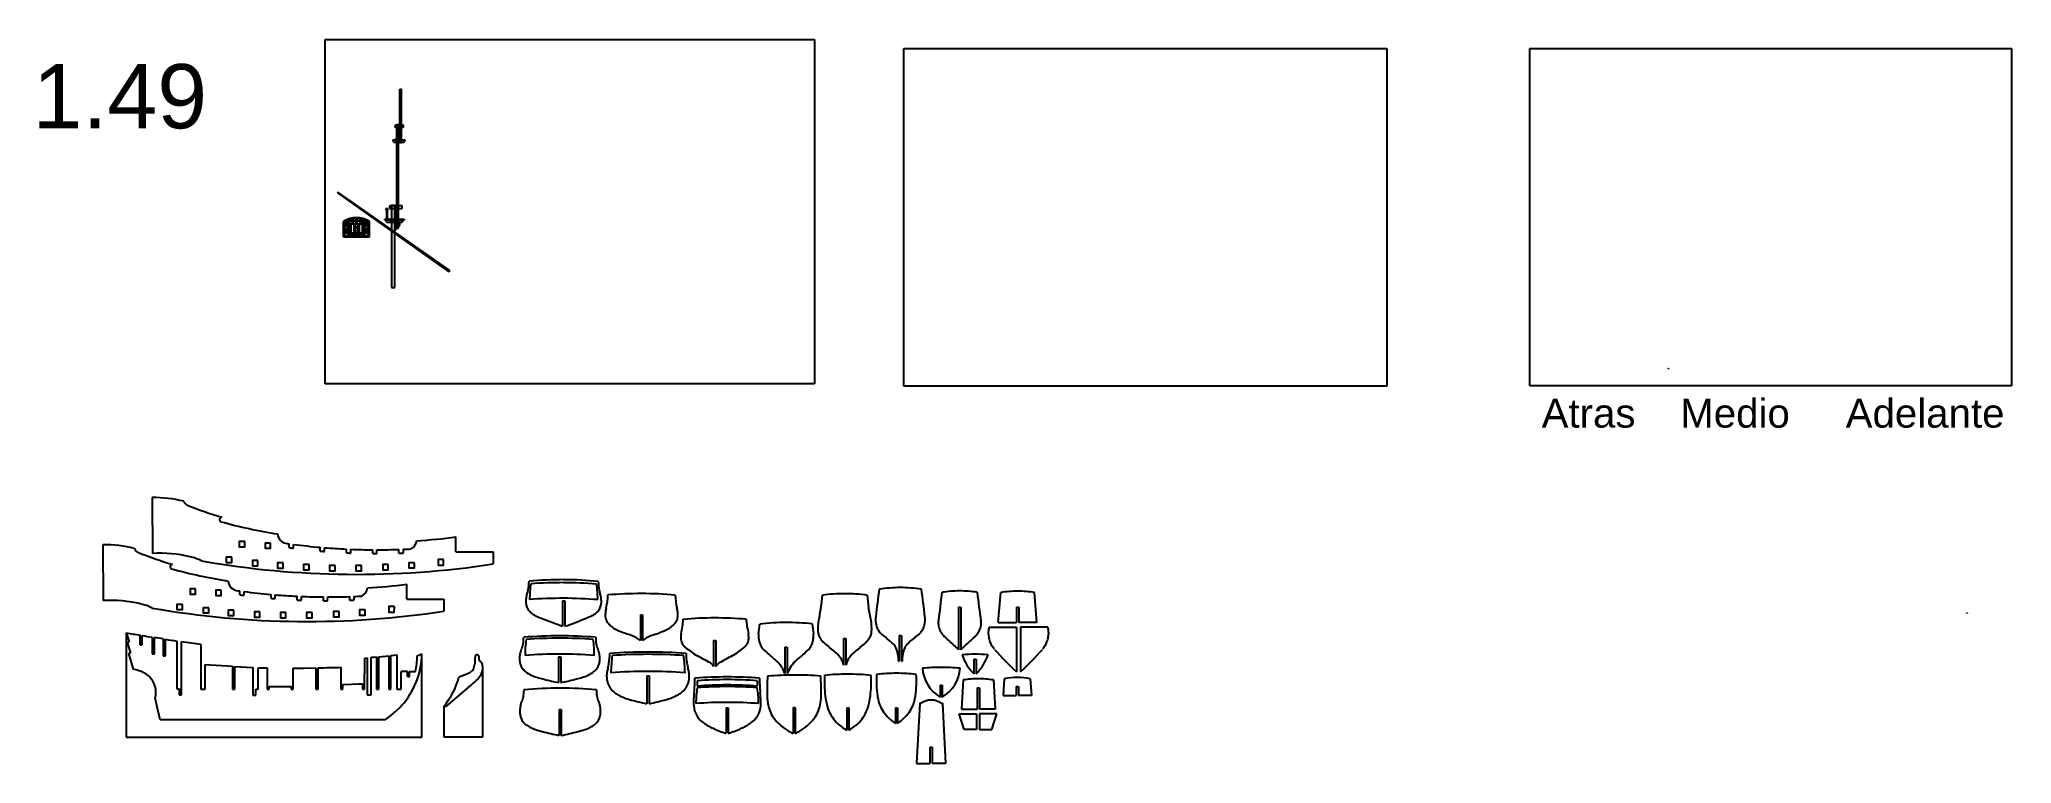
# Model space of a CAD drawing. Extents: x 7 to 5013, y 90 to 1928.
import ezdxf

# ---------------------------------------------------------------- set-up
doc = ezdxf.new("R2010")
doc.units = 0
doc.header["$MEASUREMENT"] = 0
doc.layers.add('Capa1', color=160, linetype='Continuous')
doc.styles.get("Standard").update_dxf_attribs({"font": 'arial.ttf'})
picture_1 = doc.add_image_def('image1.jpg', size_in_pixel=(13623, 9588))
picture_2 = doc.add_image_def('image2.jpg', size_in_pixel=(13481, 9423))
picture_3 = doc.add_image_def('image3.jpg', size_in_pixel=(13458, 9423))

msp = doc.modelspace()

# ---------------------------------------------------------------- linework, layer by layer
for p, q in [((921.4, 1666.5), (921.4, 1801.7)), ((921.4, 1801.7), (925.8, 1801.7)), ((925.8, 1666.5), (925.8, 1801.7)), ((910.1, 1704.1), (910.2, 1711)), ((930.3, 1704.1), (910.1, 1704.1)), ((910.2, 1711), (930.3, 1711)), ((918.1, 1711.4), (913, 1711.4)), ((913, 1711.4), (913, 1449.2)), ((918.1, 1449.2), (918.1, 1711.4)), ((930.3, 1711), (930.3, 1704.1)), ((904.1, 1673.2), (934.5, 1673.2)), ((904.1, 1673.2), (904.1, 1670.2)), ((906.3, 1667), (904.1, 1670.2)), ((906.3, 1667), (931.8, 1667)), ((911.2, 1673.2), (911.2, 1676.3)), ((911.2, 1676.3), (921.5, 1676.3)), ((921.4, 1666.5), (925.8, 1666.5)), ((921.5, 1676.3), (921.5, 1673.2)), ((931.8, 1667), (934.5, 1670.6)), ((934.5, 1673.2), (934.5, 1670.6)), ((764.5, 1540.6), (763.3, 1538.4)), ((763.3, 1538.4), (1045.7, 1338.3)), ((1048.8, 1341.7), (764.5, 1540.6)), ((895.1, 1505.2), (895.1, 1498.6)), ((927.2, 1505.2), (895.1, 1505.2)), ((909.2, 1506.2), (900.2, 1506.2)), ((900.2, 1506.2), (900.2, 1472)), ((900.2, 1506.2), (900.2, 1472)), ((909.2, 1472), (909.2, 1506.2)), ((927.2, 1498.6), (927.2, 1505.2)), ((778.7, 1426.6), (778.7, 1465.8)), ((781.8, 1429.6), (781.8, 1464.5)), ((781.8, 1459.8), (793.3, 1459.8)), ((781.8, 1458.1), (797, 1454.1)), ((781.8, 1458.1), (797, 1454.1)), ((797, 1451.4), (781.8, 1455.6)), ((781.8, 1455.6), (797, 1451.4)), ((783.4, 1465.4), (797, 1457.7)), ((786.2, 1466.9), (798.2, 1459.8)), ((787.6, 1467.5), (797.7, 1467.5)), ((789.3, 1459.8), (789.3, 1456.1)), ((789.3, 1453.5), (789.3, 1448.2)), ((796, 1470.5), (802, 1459.8)), ((797, 1459.8), (797, 1436.9)), ((797, 1459.8), (826, 1459.8)), ((798.5, 1471.1), (804.9, 1459.8)), ((800.6, 1467.5), (810.2, 1467.4)), ((804.9, 1459.8), (804.9, 1436.9)), ((807.8, 1459.8), (807.8, 1436.9)), ((807.8, 1452.3), (815.4, 1452.3)), ((810.2, 1472.6), (810.2, 1459.8)), ((812.8, 1472.6), (812.8, 1459.8)), ((812.8, 1467.4), (822.5, 1467.4)), ((815.4, 1459.8), (815.4, 1436.9)), ((824.5, 1471.1), (818.3, 1459.8)), ((818.6, 1459.8), (818.6, 1436.9)), ((827, 1470.5), (821.1, 1459.8)), ((836.8, 1466.9), (824.6, 1459.8)), ((825.2, 1467.4), (835.8, 1467.4)), ((839.7, 1465.4), (826, 1457.7)), ((826, 1459.8), (826, 1436.9)), ((841.4, 1458.1), (826, 1454.1)), ((841.4, 1455.5), (826, 1451.4)), ((829.8, 1459.8), (841.4, 1459.8)), ((833.6, 1459.8), (833.6, 1456.1)), ((833.6, 1453.4), (833.6, 1448.2)), ((841.4, 1429.6), (841.5, 1464.4)), ((844.4, 1426.6), (844.4, 1465.8)), ((883.5, 1472), (932.4, 1472)), ((883.5, 1469), (883.5, 1472)), ((932.4, 1469), (883.5, 1469)), ((888.2, 1464.5), (885.4, 1469)), ((886.4, 1497.7), (886.4, 1494.6)), ((890.8, 1497.7), (886.4, 1497.7)), ((886.4, 1494.6), (890.8, 1494.6)), ((887.7, 1494.6), (887.7, 1472)), ((888.2, 1464.5), (927, 1464.5)), ((889.3, 1494.6), (889.3, 1472)), ((890.8, 1494.6), (890.8, 1497.7)), ((895.1, 1498.6), (927.2, 1498.6)), ((900.2, 1469), (900.2, 1464.5)), ((900.2, 1469), (900.2, 1298.2)), ((900.2, 1464.5), (900.2, 1467.2)), ((909.2, 1298.2), (909.2, 1469)), ((921, 1464.5), (921, 1455.3)), ((927, 1464.5), (929.9, 1469)), ((932.4, 1472), (932.4, 1469)), ((778.7, 1429.6), (844.4, 1429.6)), ((778.7, 1426.6), (844.4, 1426.6)), ((781.8, 1448.2), (797, 1448.2)), ((781.8, 1445.6), (797, 1445.6)), ((781.8, 1439.4), (797, 1443.7)), ((781.8, 1436.9), (797, 1440.9)), ((781.8, 1436.9), (841.4, 1436.9)), ((786.7, 1429.6), (796.9, 1436.9)), ((789.3, 1445.6), (789.3, 1441.5)), ((789.3, 1438.9), (789.3, 1436.9)), ((791.2, 1429.6), (801.5, 1436.9)), ((800.1, 1429.6), (803.7, 1436.9)), ((803.1, 1429.6), (806.6, 1436.9)), ((807.8, 1451.6), (804.9, 1451.6)), ((807.8, 1449.7), (815.4, 1449.7)), ((810.2, 1429.6), (810.2, 1436.9)), ((812.8, 1429.6), (812.8, 1436.9)), ((815.4, 1451.5), (818.6, 1451.5)), ((820.1, 1429.6), (816.5, 1436.9)), ((823, 1429.6), (819.1, 1436.9)), ((832, 1429.6), (821.6, 1436.9)), ((826, 1448.2), (841.4, 1448.2)), ((826, 1445.6), (841.4, 1445.6)), ((841.4, 1439.4), (826, 1443.7)), ((841.4, 1436.9), (826, 1441)), ((836.5, 1429.6), (826, 1436.9)), ((833.6, 1445.6), (833.6, 1441.6)), ((833.6, 1439), (833.6, 1436.9)), ((913, 1449.2), (918.1, 1449.2)), ((1046.6, 1339.2), (1048.8, 1341.7)), ((900.2, 1298.2), (909.2, 1298.2)), ((293.1, 764.9), (294.1, 623.2)), ((1064.1, 627.3), (1064.1, 665.1)), ((168, 645.3), (169, 503.5)), ((640.7, 638.1), (640.7, 647.7)), ((651.4, 636.7), (651.4, 646.3)), ((719.8, 629.2), (719.8, 638.8)), ((730.5, 628.3), (730.5, 637.9)), ((786.3, 624.7), (786.3, 634.3)), ((796.9, 624.3), (796.9, 633.8)), ((852.8, 622.9), (852.8, 632.5)), ((863.5, 622.9), (863.6, 632.5)), ((919.5, 623.8), (919.5, 633.4)), ((930.1, 633.8), (930.1, 624.2)), ((1064.1, 627.3), (1158.8, 627.3)), ((1158.8, 627.3), (1158.8, 596.6)), ((515.7, 518.4), (515.7, 528)), ((526.3, 517), (526.3, 526.6)), ((594.7, 509.5), (594.7, 519.1)), ((605.4, 508.6), (605.4, 518.2)), ((661.2, 505), (661.2, 514.6)), ((671.8, 504.6), (671.8, 514.1)), ((727.7, 503.2), (727.7, 512.8)), ((738.4, 503.2), (738.5, 512.8)), ((794.4, 504.2), (794.4, 513.7)), ((805, 514.1), (805, 504.6)), ((939.1, 507.6), (939.1, 545.4)), ((939.1, 507.6), (1033.7, 507.6)), ((1033.7, 507.6), (1033.7, 477)), ((1532.5, 467.7), (1538, 467.7)), ((2340, 487.1), (2345.5, 487.1)), ((227.2, 421.7), (227.2, 157.1)), ((1718.2, 401.9), (1723.7, 401.9)), ((229.4, 397.1), (234.5, 399.1)), ((232.8, 369), (238.1, 370.7)), ((262.4, 391.7), (267.9, 391.7)), ((293, 368.1), (298.5, 368.1)), ((321, 363.6), (326.5, 363.6)), ((977.4, 157.1), (977.4, 368.1)), ((1324.6, 360.9), (1330.1, 360.9)), ((2379, 354.9), (2384.5, 354.9)), ((940.8, 311.2), (946.3, 311.2)), ((1132.1, 157.6), (1132.1, 335.9)), ((1548.7, 312.2), (1554.2, 312.2)), ((361.9, 264.2), (367.4, 264.2)), ((416.6, 279.1), (427.6, 279.1)), ((497, 278.9), (502.5, 278.9)), ((556.3, 279.1), (561.8, 279.1)), ((584.5, 279), (590, 279)), ((645.6, 278.9), (651.1, 278.9)), ((708.7, 278.5), (714.2, 278.5)), ((771.6, 279.1), (777.1, 279.1)), ((826.7, 278.8), (832.2, 278.8)), ((838.7, 264), (849.2, 264)), ((862.8, 279), (868.3, 279)), ((893.3, 278.8), (898.8, 278.8)), ((913.9, 278.6), (924.9, 278.6)), ((2293.1, 288.9), (2298.6, 288.9)), ((2387.3, 282.5), (2392.8, 282.5)), ((2486.1, 285.5), (2491.6, 285.5)), ((1032.9, 234.4), (1032.9, 157.6)), ((1325.9, 227), (1331.4, 227)), ((1749.9, 231.5), (1755.4, 231.5)), ((1919.8, 232.3), (1925.3, 232.3)), ((2055.9, 231.2), (2061.4, 231.2)), ((2179.4, 231.7), (2184.9, 231.7)), ((227.2, 157.1), (977.4, 157.1)), ((1032.9, 157.6), (1132.1, 157.6)), ((2267.3, 131.3), (2272.8, 131.3))]:
    msp.add_line(p, q)
at = {"color": 5}
msp.add_line((1334.6, 503.1), (1340.1, 503.1), dxfattribs=at)
for points in [[(528.4, 653.3), (514.2, 653.3), (514.2, 640), (528.4, 640)], [(495.1, 613.6), (480.9, 613.6), (480.9, 600.3), (495.1, 600.3)], [(561.6, 605.2), (547.5, 605.2), (547.5, 591.9), (561.6, 591.9)], [(593.5, 649.7), (579.4, 649.7), (579.4, 636.4), (593.5, 636.4)], [(1032.8, 607.9), (1018.6, 607.9), (1018.6, 593.9), (1032.6, 593.9)], [(625.4, 599.1), (611.2, 599.1), (611.2, 585.8), (625.4, 585.8)], [(691.6, 594.9), (677.4, 594.9), (677.4, 581.6), (691.6, 581.6)], [(757.5, 592.7), (743.4, 592.7), (743.4, 579.4), (757.5, 579.4)], [(824.1, 592.7), (809.9, 592.7), (809.9, 579.5), (824.1, 579.5)], [(892.4, 595.2), (878.3, 595.2), (878.3, 581.9), (892.4, 581.9)], [(958.6, 599.7), (944.5, 599.7), (944.5, 586.4), (958.6, 586.4)], [(403.3, 533.6), (389.1, 533.6), (389.1, 520.3), (403.3, 520.3)], [(468.4, 530), (454.3, 530), (454.3, 516.7), (468.4, 516.7)], [(370, 493.9), (355.8, 493.9), (355.8, 480.6), (370, 480.6)], [(436.5, 485.5), (422.4, 485.5), (422.4, 472.2), (436.5, 472.2)], [(500.3, 479.4), (486.2, 479.4), (486.2, 466.1), (500.3, 466.1)], [(566.5, 475.2), (552.3, 475.2), (552.3, 461.9), (566.5, 461.9)], [(632.4, 473), (618.3, 473), (618.3, 459.7), (632.4, 459.7)], [(699, 473.1), (684.8, 473.1), (684.8, 459.8), (699, 459.8)], [(767.3, 475.5), (753.2, 475.5), (753.2, 462.2), (767.3, 462.2)], [(833.6, 480), (819.4, 480), (819.4, 466.7), (833.6, 466.7)], [(907.7, 488.2), (893.5, 488.2), (893.5, 474.2), (907.5, 474.2)]]:
    msp.add_lwpolyline(points, close=True)
for centre, radius in [((811.6, 1456.1), 3.68), ((811.5, 1446), 3.74)]:
    msp.add_circle(centre, radius)
for centre, radius, start, end in [((811.6, 1415.4), 60.2, 56.8955, 123.1045), ((811.6, 1413.7), 58.8, 56.0333, 123.9611), ((927.6, 1437.2), 19.2, 110.0549, 162.0448), ((298, 454.9), 310.1, 75.9703, 90.9191), ((387.6, 759.4), 14.8, 194.349, 247.2924), ((799.1, 1795.6), 1129.7, 248.3248, 253.0421), ((469.1, 709.4), 5.62, 84.4273, 255.2743), ((797.7, 1883.6), 1225, 254.3694, 261.2462), ((637.7, 674.8), 26.6, 184.1052, 266.6159), ((939, 657.8), 25.6, 295.7109, 354.6976), ((864.5, 2214.6), 1562.4, 273.6703, 277.3399), ((173, 335.2), 310.1, 75.9703, 90.9191), ((262.5, 639.7), 14.8, 194.349, 247.2924), ((674, 1675.9), 1129.7, 248.3248, 253.0421), ((314.1, 313.8), 310.1, 75.9703, 93.7126), ((367.7, 508.3), 108.5, 62.1967, 78.4795), ((811.8, 2855.5), 2285.3, 260.0837, 278.7329), ((863.6, 2271), 1638.5, 262.0204, 262.1817), ((863.6, 2261.4), 1638.5, 262.1817, 262.5579), ((863.6, 2271), 1638.5, 262.5579, 264.9642), ((863.6, 2261.4), 1638.5, 264.9642, 265.3381), ((863.6, 2271), 1638.5, 265.3381, 267.2933), ((863.6, 2261.4), 1638.5, 267.2933, 267.6671), ((863.6, 2271), 1638.5, 267.6671, 269.6226), ((863.6, 2261.4), 1638.5, 269.6226, 269.9957), ((863.6, 2271), 1638.5, 269.9986, 271.9529), ((863.6, 2261.4), 1638.5, 271.9529, 272.3257), ((863.6, 2271), 1638.5, 272.3257, 273.0271), ((344, 589.7), 5.62, 84.4273, 255.2743), ((672.6, 1764), 1225, 254.3694, 261.2462), ((512.6, 555.1), 26.6, 184.1052, 266.6159), ((189, 194.1), 310.1, 75.9703, 93.7126), ((738.5, 2151.3), 1638.5, 262.0204, 262.1817), ((738.5, 2141.7), 1638.5, 262.1817, 262.5579), ((738.5, 2151.3), 1638.5, 262.5579, 264.9642), ((738.5, 2141.7), 1638.5, 264.9642, 265.3381), ((738.5, 2151.3), 1638.5, 265.3381, 267.2933), ((738.5, 2141.7), 1638.5, 267.2933, 267.6671), ((738.5, 2151.3), 1638.5, 267.6671, 269.6226), ((738.5, 2141.7), 1638.5, 269.6226, 269.9957), ((738.5, 2151.3), 1638.5, 269.9986, 271.9529), ((738.5, 2141.7), 1638.5, 271.9529, 272.3257), ((738.5, 2151.3), 1638.5, 272.3257, 273.0271), ((813.9, 538.2), 25.6, 295.7109, 354.6976), ((739.5, 2094.9), 1562.4, 273.6703, 277.3399), ((242.6, 388.6), 108.5, 62.1967, 78.4795), ((686.7, 2735.8), 2285.3, 260.0837, 278.7329), ((782.7, 369), 194.7, 320.2031, 359.731), ((883.3, 359), 194.7, 320.2031, 345.0822)]:
    msp.add_arc(centre, radius, start, end)
at = {"layer": 'Capa1'}
for p, q in [((1334.6, 503.1), (1334.6, 438.3)), ((1340.1, 503.1), (1340.1, 438.3)), ((2440.8, 448.1), (2446.8, 524.2)), ((2538.8, 448.1), (2532.8, 524.2)), ((1532.5, 467.7), (1532.5, 402.2)), ((1538, 467.7), (1538, 402.2)), ((2340, 487.1), (2340, 378.7)), ((2345.5, 487.1), (2345.5, 378.7)), ((2486.8, 486.7), (2486.8, 448.2)), ((2486.8, 486.7), (2492.8, 486.7)), ((2492.8, 486.7), (2492.8, 448.2)), ((227.2, 421.7), (234.5, 399.1)), ((262.4, 391.7), (262.4, 415.8)), ((267.9, 391.7), (267.9, 414.9)), ((293, 410.8), (293, 368.1)), ((298.5, 368.1), (298.5, 409.9)), ((321, 406.3), (321, 363.6)), ((326.5, 363.6), (326.5, 405.4)), ((355.9, 401), (355.9, 279.2)), ((1718.2, 401.9), (1718.2, 336)), ((1723.7, 401.9), (1723.7, 336)), ((2048.1, 407.5), (2048.1, 339.7)), ((2048.1, 407.5), (2054.1, 407.5)), ((2054.1, 407.5), (2054.1, 339.7)), ((2188.9, 415), (2188.9, 350.1)), ((2188.9, 415), (2194.9, 415)), ((2194.9, 415), (2194.9, 350.1)), ((2417.4, 435.9), (2486.6, 435.9)), ((2440.8, 448.1), (2486.8, 448.2)), ((2486.6, 435.9), (2486.6, 323)), ((2538.8, 448.1), (2492.8, 448.2)), ((2566.4, 435.9), (2497.1, 435.9)), ((2497.1, 435.9), (2497.1, 323)), ((229.4, 397.1), (238.1, 370.7)), ((232.8, 369), (244.5, 329.7)), ((367.4, 264.2), (367.4, 399)), ((416.6, 392.1), (416.6, 279.1)), ((832.2, 278.8), (832.6, 357.8)), ((832.6, 357.8), (838.7, 358.5)), ((838.7, 358.5), (838.7, 264)), ((849.2, 359.6), (856.2, 360.1)), ((849.2, 264), (849.2, 359.6)), ((856.2, 360.1), (862.8, 360.5)), ((862.8, 360.5), (862.8, 279)), ((868.3, 361.2), (893.3, 363.6)), ((868.3, 279), (868.3, 361.2)), ((893.3, 363.6), (893.3, 278.8)), ((898.8, 364.2), (913.9, 365.8)), ((898.8, 278.8), (898.8, 364.2)), ((913.9, 365.8), (913.9, 278.6)), ((965.7, 363), (977.4, 368.1)), ((1324.6, 360.9), (1324.6, 295.5)), ((1330.1, 360.9), (1330.1, 295.5)), ((1899.1, 385.3), (1899.1, 318.3)), ((1899.1, 385.3), (1905.1, 385.3)), ((1905.1, 385.3), (1905.1, 318.3)), ((2379, 354.9), (2379, 317.6)), ((2384.5, 354.9), (2384.5, 317.6)), ((427.6, 279.1), (427.6, 341.7)), ((427.6, 341.7), (497, 337)), ((497, 337), (497, 278.9)), ((502.5, 278.9), (502.5, 336.6)), ((502.5, 336.6), (548.3, 333.7)), ((548.3, 333.7), (548.3, 263.7)), ((561.8, 279.1), (561.8, 332.8)), ((561.8, 332.8), (584.5, 332.6)), ((584.5, 332.6), (584.5, 279)), ((651.1, 332.1), (678.3, 332.2)), ((651.1, 278.9), (651.1, 332.1)), ((678.3, 332.2), (708.7, 332.9)), ((708.7, 332.9), (708.7, 278.5)), ((714.2, 278.5), (714.2, 333)), ((772.1, 334.3), (771.6, 279.1)), ((924.9, 278.6), (924.9, 323.8)), ((940.8, 323.8), (924.9, 323.8)), ((940.8, 311.2), (940.8, 323.8)), ((946.3, 311.2), (946.3, 323.8)), ((946.3, 323.8), (961.4, 323.8)), ((1079.1, 311.8), (1071.5, 308.9)), ((1093.8, 317.9), (1079.1, 311.8)), ((1099.2, 320.6), (1093.8, 317.9)), ((1548.7, 312.2), (1548.7, 241.6)), ((1554.2, 312.2), (1554.2, 241.6)), ((1725.2, 338.3), (1725.2, 338.3)), ((1906.2, 321), (1906.2, 321)), ((2187.5, 350.1), (2188.9, 350.1)), ((2194.9, 350.1), (2196.4, 350.1)), ((2351.9, 302.2), (2347, 227.9)), ((2428.2, 302.2), (2433, 227.9)), ((2455.8, 305.3), (2453, 262.9)), ((2521.9, 305.3), (2524.8, 262.9)), ((313, 200.9), (300.5, 255.5)), ((355.9, 279.2), (361.9, 279.2)), ((361.9, 279.2), (361.9, 264.2)), ((548.3, 263.7), (556.3, 263.7)), ((556.3, 263.7), (556.3, 279.1)), ((590, 279), (590, 285.4)), ((590, 285.4), (645.6, 285.4)), ((645.6, 285.4), (645.6, 278.9)), ((777.1, 290.6), (799, 291.5)), ((777.1, 279.1), (777.1, 290.6)), ((799, 291.5), (817.1, 292.2)), ((817.1, 292.2), (826.7, 292.6)), ((826.7, 292.6), (826.7, 278.8)), ((1096.2, 284.1), (1038.7, 234.5)), ((1676.7, 300), (1676.7, 286.7)), ((1828.6, 300), (1828.6, 286.7)), ((2293.1, 288.9), (2293.1, 258.5)), ((2298.6, 288.9), (2298.6, 258.5)), ((2387.3, 282.5), (2387.3, 227.9)), ((2392.8, 282.5), (2392.8, 227.9)), ((2453, 262.9), (2486.1, 262.9)), ((2486.1, 285.5), (2486.1, 262.9)), ((2491.6, 285.5), (2491.6, 262.9)), ((2524.8, 262.9), (2491.6, 262.9)), ((884.7, 201), (313, 200.9)), ((1038.7, 234.5), (1032.9, 234.4)), ((1325.9, 227), (1325.9, 161.3)), ((1331.4, 227), (1331.4, 161.3)), ((1749.9, 231.5), (1749.9, 166.7)), ((1755.4, 231.5), (1755.4, 166.7)), ((1919.8, 232.3), (1919.8, 166.2)), ((1925.3, 232.3), (1925.3, 166.2)), ((2055.9, 231.2), (2055.9, 174.5)), ((2061.4, 231.2), (2061.4, 174.5)), ((2179.4, 231.7), (2179.4, 192)), ((2184.9, 231.7), (2184.9, 192)), ((2241.6, 243.3), (2232.8, 90.3)), ((2299.5, 243), (2307, 89.9)), ((2341.3, 216.4), (2385.4, 216.4)), ((2354, 176.5), (2341.3, 216.4)), ((2347, 227.9), (2387.3, 227.9)), ((2385.4, 216.4), (2385.4, 176.5)), ((2433, 227.9), (2392.8, 227.9)), ((2437, 216.4), (2392.9, 216.4)), ((2392.9, 216.4), (2392.9, 176.5)), ((2424.3, 176.5), (2437, 216.4)), ((2385.4, 176.5), (2354, 176.5)), ((2392.9, 176.5), (2424.3, 176.5)), ((2267.3, 131.3), (2267.3, 90.3)), ((2272.8, 131.3), (2272.8, 90.2)), ((2232.8, 90.3), (2267.3, 90.3)), ((2307, 89.9), (2272.8, 90.2))]:
    msp.add_line(p, q, dxfattribs=at)
for centre, radius, start, end in [((896.4, 576.7), 354.2, 352.4683, 356.1247), ((1337.4, -432.1), 988.8, 89.9888, 95.0831), ((1330.9, -432.1), 988.8, 84.5191, 89.6134), ((1778.9, 573.7), 354.2, 183.4774, 187.1338), ((1319.6, 501.2), 78, 173.796, 183.3609), ((1281.5, 507.7), 39.4, 160.4595, 177.2845), ((1182.8, 547.1), 66.9, 336.9554, 345.4522), ((1814.3, 481.9), 564.1, 173.439, 177.4831), ((1338.3, -846), 1355.5, 90.0395, 93.7051), ((1337.3, -681.1), 1230.2, 89.9864, 93.8851), ((1327.1, -846), 1355.5, 85.897, 89.5627), ((1329.3, -681.1), 1230.2, 85.717, 89.6158), ((860.4, 485.2), 564.1, 2.119, 6.1632), ((1492.3, 546), 66.9, 194.15, 202.6467), ((1393.3, 507.3), 39.4, 2.3176, 19.1426), ((1355.2, 501.1), 78, 356.2413, 5.8061), ((1260.9, 527.2), 189.2, 347.2693, 357.2152), ((1535.3, -578.6), 1099.9, 90.0029, 94.4576), ((1531.8, -578.6), 1099.9, 85.3658, 89.8205), ((1809.7, 526.3), 189.2, 182.6082, 192.5541), ((1749.9, 530.1), 244.6, 349.552, 356.9962), ((2050.9, 73.9), 447, 89.9832, 97.2876), ((2051.9, 73.9), 447, 82.8117, 90.1161), ((2352.1, 530.6), 244.6, 183.1031, 190.5473), ((3641.1, 308.7), 1519.2, 171.5254, 174.1833), ((2192.2, 167.8), 368.7, 90.0285, 98.3572), ((2191.6, 167.8), 368.7, 81.6102, 89.9389), ((742.7, 309.5), 1519.2, 5.7841, 8.442), ((1017.9, 643.6), 1285.5, 351.4055, 354.6865), ((2342.2, 239.8), 288.2, 89.9163, 98.845), ((2343.9, 239.8), 288.2, 81.3186, 90.2472), ((3667, 647.4), 1285.5, 185.477, 188.758), ((2489.2, 248.6), 278.8, 89.8727, 98.7419), ((2490.4, 248.6), 278.8, 81.2581, 90.1273), ((1271.6, 498.8), 29.8, 184.2386, 203.6764), ((1277.9, 500.6), 36.4, 202.2949, 219.6581), ((1297.3, 521.3), 64.6, 222.7274, 230.1101), ((1283.2, 503.8), 42.2, 229.6147, 243.4108), ((1359.4, 662.2), 217.9, 244.1394, 248.6911), ((1858.5, 1886.7), 1540.2, 247.947, 250.1157), ((658.5, 2323.1), 2004.3, 289.8831, 291.5374), ((1316.5, 662.3), 217.9, 290.911, 295.4628), ((1391.6, 503.4), 42.2, 296.1913, 309.9875), ((1377.6, 521), 64.6, 309.4921, 316.8747), ((1396.9, 500.2), 36.4, 319.944, 337.3073), ((1403.2, 498.4), 29.8, 335.9258, 355.3636), ((1558, 464.1), 115, 174.7521, 180.4699), ((1481.6, 467), 38.7, 185.6408, 195.3559), ((1508.3, 468.8), 65, 165.1417, 174.868), ((1470.3, 465.3), 27.5, 198.3171, 218.6292), ((1600.1, 465.1), 27.5, 321.1942, 341.5063), ((1562.2, 468.7), 65, 4.9554, 14.6817), ((1588.8, 466.8), 38.7, 344.4675, 354.1826), ((1512.4, 464.2), 115, 359.3535, 5.0713), ((1504, 462.1), 137.1, 350.2022, 357.459), ((1720.7, -440.7), 900.2, 89.9871, 95.0816), ((1723.5, -440.7), 900.2, 85.0713, 90.1658), ((1937.8, 462.7), 137.1, 182.6939, 189.9507), ((2080.9, 435.2), 98, 170.1087, 179.7483), ((2643.8, 349.8), 667.3, 168.2494, 171.1866), ((1458.5, 348.8), 667.3, 8.9127, 11.8499), ((2021.3, 435.2), 98, 0.351, 9.9906), ((2156.3, 456), 27.3, 166.0076, 180.7935), ((2167.6, 453.9), 38.6, 177.4505, 190.1336), ((2227.6, 456), 27.3, 359.1739, 13.9597), ((2216.3, 453.9), 38.6, 349.8338, 2.5169), ((2304.3, 446.7), 16, 162.6683, 185.7244), ((2381.2, 446.9), 16, 354.4391, 17.4952), ((1349.5, 6996.4), 6669.8, 260.31256, 260.61903), ((2643.1, 14991.3), 14768.7, 260.74509, 260.84392), ((-684.9, -5952.6), 6438, 81.01106, 81.21378), ((1389.5, 7355.4), 7030.8, 261.30378, 261.5458), ((1094.5, 412.8), 141.6, 352.1911, 359.0199), ((1327.3, -702.7), 1116.8, 89.9936, 94.6836), ((1415.5, 373.1), 175.8, 169.5279, 182.7685), ((1327.9, -736.6), 1144.8, 90.0243, 94.2725), ((1327.5, -702.7), 1116.8, 85.3164, 90.0064), ((1326.9, -736.6), 1144.8, 85.7275, 89.9757), ((1239.3, 373.1), 175.8, 357.2315, 10.4721), ((1560.3, 412.8), 141.6, 180.9801, 187.8089), ((1492.5, 480.7), 54.5, 216.6552, 225.4742), ((1502, 491.4), 68.7, 226.139, 236.6846), ((1514.3, 514.4), 94.7, 238.1011, 247.1227), ((5488.6, 10409.9), 10758.4, 248.1094, 248.23594), ((1442.1, 242.2), 185.3, 64.2582, 71.9399), ((1502.6, 369.7), 44.1, 47.3796, 63.0973), ((1565.7, 373.1), 40.2, 116.5955, 133.6135), ((1627.6, 241.9), 185.3, 107.8835, 115.5652), ((-2387.5, 10422), 10758.4, 291.58744, 291.71398), ((1556.3, 514.3), 94.7, 292.7006, 301.7223), ((1568.5, 491.3), 68.7, 303.1387, 313.6844), ((1577.9, 480.6), 54.5, 314.3492, 323.1682), ((1664.7, 409), 30, 176.6333, 193.5804), ((1702.4, 408.6), 67.7, 171.0712, 178.2118), ((-724, 860.8), 2400.5, 349.3969, 349.8735), ((1659.7, 406.2), 24.6, 190.0939, 204.7757), ((4164.7, 867.3), 2400.5, 190.2794, 190.756), ((1782.2, 406.4), 24.6, 335.3771, 350.059), ((1739.5, 408.7), 67.7, 1.9411, 9.0816), ((1777.2, 409.1), 30, 346.5724, 3.5195), ((1905.7, 413.9), 73.8, 176.1104, 181.1555), ((1892.9, 416), 61.1, 183.3392, 192.1983), ((1406, 484), 431, 351.3207, 354.671), ((1894.4, 415.7), 62.5, 191.6376, 199.0207), ((1901.8, -122.1), 570, 89.9983, 96.7156), ((1906.1, -122.1), 570, 83.7145, 90.4318), ((2397.4, 487.7), 431, 185.7591, 189.1094), ((1909.5, 415.8), 62.5, 341.4094, 348.7925), ((1910.9, 416.1), 61.1, 348.2318, 357.0909), ((1898.2, 413.9), 73.8, 359.2746, 4.3197), ((2053, 431.1), 70.2, 176.2489, 186.9099), ((2024.9, 428.4), 42, 187.9471, 202.5776), ((2013.1, 424.8), 29.7, 204.784, 220.34), ((2039.5, 441.8), 61.1, 216.5086, 228.3301), ((2062.7, 441.9), 61.1, 311.7692, 323.5907), ((2089.1, 424.8), 29.7, 319.7593, 335.3153), ((2077.3, 428.5), 42, 337.5217, 352.1522), ((2049.2, 431.1), 70.2, 353.1894, 3.8504), ((2172.2, 453.8), 43.2, 188.8607, 199.8195), ((2170.2, 449.2), 39.9, 194.6573, 210.403), ((2189, 460), 61.5, 210.1648, 219.7715), ((2263.3, 557.4), 183, 228.3781, 233.7003), ((2029.3, 246), 206.5, 46.8615, 52.5392), ((2354.5, 246), 206.5, 127.4281, 133.1058), ((2120.7, 557.5), 183, 306.2671, 311.5892), ((2194.9, 460), 61.5, 320.1959, 329.8025), ((2213.7, 449.2), 39.9, 329.5644, 345.3101), ((2211.7, 453.8), 43.2, 340.1478, 351.1066), ((2332.4, 447.4), 44.1, 182.8754, 194.1624), ((2316, 441.5), 26.8, 190.5255, 204.1955), ((2335.5, 446.9), 46.9, 200.4146, 211.5858), ((2326.4, 440.1), 35.6, 209.9643, 222.924), ((2376.7, 489.2), 105.9, 223.8326, 229.8189), ((1916.5, -47.7), 601.2, 46.4267, 49.3254), ((2770.4, -46.5), 601.2, 130.8381, 133.7368), ((2308.7, 489.1), 105.9, 310.3446, 316.3309), ((2359.2, 440.1), 35.6, 317.2395, 330.1992), ((2350, 446.9), 46.9, 328.5777, 339.7489), ((2369.6, 441.5), 26.8, 335.968, 349.638), ((2353.2, 447.4), 44.1, 346.0011, 357.2881), ((-14951.1, 2402.6), 17479.6, 353.48212, 353.52138), ((2431.9, 416.9), 16.4, 174.4143, 197.8203), ((2475.2, 420.1), 59.5, 188.019, 200.8091), ((2324.6, 441.6), 92.9, 353.0686, 356.5036), ((2508.6, 420.1), 59.5, 339.1909, 351.981), ((2659.1, 441.6), 92.9, 183.4964, 186.9314), ((19934.9, 2402.6), 17479.6, 186.47862, 186.51788), ((2551.9, 416.9), 16.4, 342.1797, 5.5857), ((-1978.7, -16511.5), 17072.5, 81.93479, 82.10142), ((792.6, 362), 173.1, 347.2446, 0.3475), ((2234.7, 290.6), 1124.3, 176.4244, 177.329), ((1118.4, 360.8), 5.73, 145.5161, 181.3033), ((1116.2, 362.7), 2.87, 92.7894, 152.0711), ((1119.1, 302.5), 63.1, 90.6818, 92.7894), ((1118.4, 362.4), 3.22, 70.336, 90.6818), ((1116.5, 357.1), 8.84, 55.0536, 70.336), ((1119.7, 362.6), 2.6, 347.5851, 44.8847), ((1244.7, 362.9), 122.5, 180.4099, 184.3408), ((1130.4, 354.2), 7.83, 184.3408, 201.107), ((1110.5, 332.8), 22.4, 26.3427, 55.7114), ((1262.1, 354.3), 36.7, 176.6291, 194.4772), ((1272.8, 357.3), 47.4, 167.5764, 180.9996), ((1270, 360.9), 44, 155.4658, 171.4235), ((1184.8, 402.1), 50.7, 333.15, 350.368), ((1328.1, -854.7), 1222.4, 90.0313, 94.1374), ((1326.7, -854.7), 1222.4, 85.8626, 89.9687), ((1470, 402.1), 50.7, 189.632, 206.85), ((1384.8, 360.9), 44, 8.5765, 24.5342), ((1382, 357.3), 47.4, 359.0004, 12.4236), ((1392.7, 354.3), 36.7, 345.5228, 3.3709), ((1327.8, 369.1), 126.9, 348.9446, 0.0944), ((1550.7, -865.9), 1238.9, 89.9646, 94.4427), ((1873.7, 310.1), 416.4, 172.5637, 178.5613), ((1550.4, -871.7), 1238.9, 89.9511, 94.1473), ((1552.2, -865.9), 1238.9, 85.5573, 90.0354), ((1552.5, -871.7), 1238.9, 85.8527, 90.0489), ((1661.8, 406.9), 26.8, 204.0978, 218.4103), ((1684.4, 427.4), 57.3, 220.4934, 228.1418), ((1229.2, 310.1), 416.4, 1.4387, 7.4363), ((1784.4, 551.4), 216.5, 230.3271, 234.9957), ((1775.1, 369.1), 126.9, 179.9056, 191.0554), ((1744, 485.4), 139.4, 233.0197, 241.1706), ((1172.7, -605.8), 1092.4, 60.5397, 62.5151), ((2271.9, -604.4), 1092.4, 117.6377, 119.6132), ((1697.6, 485.3), 139.4, 298.9823, 307.1331), ((1657.1, 551.3), 216.5, 305.1572, 309.8257), ((1757.4, 427.5), 57.3, 312.0111, 319.6595), ((1780.1, 407), 26.8, 321.7426, 336.0551), ((1864.7, 403.5), 30.5, 195.4498, 213.0263), ((1868.8, 402.6), 33.5, 207.9468, 231.9228), ((2683.3, 1303.4), 1247.9, 227.9905, 229.8624), ((1114, 1297.5), 1247.9, 310.5677, 312.4396), ((1935.2, 402.8), 33.5, 308.5073, 332.4833), ((1939.2, 403.7), 30.5, 327.4038, 344.9802), ((2157.9, 571.3), 236.5, 227.756, 232.345), ((1871.9, 200.8), 231.5, 48.0336, 52.3233), ((1973, 309.8), 82.9, 37.4515, 49.5945), ((2007.9, 335.1), 39.8, 20.8824, 39.0593), ((2094.5, 335.2), 39.8, 141.04, 159.2169), ((2129.4, 309.9), 82.9, 130.5048, 142.6478), ((2230.7, 201.1), 231.5, 127.7759, 132.0657), ((1944.1, 571.1), 236.5, 307.7543, 312.3433), ((2135.9, 358.1), 51.9, 30.3047, 48.1386), ((2124.1, 358.2), 62.3, 8.4612, 24.6832), ((2087.3, 348.2), 100.3, 1.0733, 11.0271), ((2292, 348.9), 95.6, 168.8187, 179.2561), ((2259.8, 358.2), 62.3, 155.2841, 171.5061), ((2248, 358), 51.9, 131.8287, 149.6626), ((2236.5, 285.9), 139, 41.8755, 47.176), ((2557.2, 174), 294.5, 133.4213, 135.9659), ((2382.5, -60.9), 428.2, 90.1014, 94.4978), ((2462, 402.7), 118.8, 197.9852, 225.7267), ((2381, -60.9), 428.2, 85.5022, 89.8986), ((2301.6, 402.7), 118.8, 314.2733, 342.0148), ((2473.3, 418.7), 57.3, 200.1421, 211.3079), ((150.6, -1266.1), 2812.4, 35.8211, 36.0503), ((2996.6, 877.7), 753.5, 221.3548, 227.4057), ((1987.2, 877.7), 753.5, 312.5943, 318.6452), ((4833.2, -1266.1), 2812.4, 143.9497, 144.1789), ((2510.4, 418.7), 57.3, 328.6921, 339.8579), ((222.9, 223.4), 108.5, 62.1967, 78.4795), ((249.1, 273.1), 52.3, 46.5114, 62.1967), ((246.6, 270.5), 55.9, 344.4489, 46.5114), ((664.2, 3787.3), 3454.7, 270.8299, 271.7907), ((992.2, 426.1), 176, 306.2367, 317.1836), ((1086.8, 342), 24.8, 300.0999, 330.3372), ((1071.6, 346.2), 40.3, 335.8326, 355.3504), ((1092.5, 333.4), 39.4, 317.0252, 329.7849), ((1097.4, 332.1), 34.6, 327.4511, 344.997), ((1108.4, 334.2), 23.8, 3.9942, 21.1464), ((1102.3, 332.6), 30.1, 341.6571, 6.1563), ((1240.7, 346.3), 14.1, 184.7458, 212.148), ((1256.7, 349.5), 30, 201.0137, 223.1104), ((1275.2, 365), 54.1, 221.6858, 234.1845), ((1291.8, 389.9), 84, 234.9247, 246.8743), ((1351.4, 565.7), 269.5, 249.9069, 256.3738), ((1448.1, 924.3), 640.9, 255.5234, 258.8928), ((1206.7, 924.3), 640.9, 281.1072, 284.4766), ((1303.4, 565.7), 269.5, 283.6262, 290.0931), ((1363, 389.9), 84, 293.1257, 305.0753), ((1379.6, 365), 54.1, 305.8155, 318.3142), ((1398.1, 349.5), 30, 316.8896, 338.9863), ((1414.1, 346.3), 14.1, 327.852, 355.2542), ((1503.1, 312.5), 56.6, 169.9042, 179.7152), ((1508.2, 312.3), 61.6, 179.6168, 195.8952), ((1545.2, 306), 99, 164.2384, 170.503), ((1348.1, 360.8), 105.5, 344.6652, 351.2532), ((1551.7, -1047.5), 1371.2, 90.0113, 93.9434), ((1551.2, -1047.5), 1371.2, 86.0566, 89.9887), ((1754.8, 360.8), 105.5, 188.7468, 195.3348), ((1557.7, 306), 99, 9.497, 15.7616), ((1594.7, 312.3), 61.6, 344.1048, 0.3832), ((1599.8, 312.5), 56.6, 0.2848, 10.0958), ((1353, 305.9), 317.7, 353.6382, 0.1286), ((1752.8, -733.9), 1043.7, 90.0051, 94.507), ((1751.2, -623), 926, 89.909, 94.6141), ((1695.4, 324.1), 25.7, 27.5015, 55.6212), ((1752.3, 318.7), 33.4, 127.1574, 148.8719), ((1752.6, -733.9), 1043.7, 85.493, 89.9949), ((1754.1, -623), 926, 85.3859, 90.091), ((2152.3, 305.9), 317.7, 179.8714, 186.3618), ((2990.4, 267.4), 1136.6, 177.7765, 180.0403), ((1922, -409.2), 723.8, 89.9717, 95.3403), ((1834.2, 299.9), 66.7, 31.0625, 47.9383), ((1768.5, 264.3), 141.3, 22.462, 29.6357), ((2154.1, 201.7), 275, 151.1461, 154.8957), ((1970.6, 300.4), 66.7, 132.4918, 149.3676), ((1925.9, -409.2), 723.8, 84.91, 90.2786), ((854.6, 262.7), 1136.6, 0.21, 2.4738), ((2302.7, 297.1), 303.4, 176.8637, 186.7451), ((2057.3, -251.4), 568.1, 89.8621, 95.8184), ((1982.5, 324.3), 67.4, 13.2465, 21.8232), ((2131.3, 320.2), 79.6, 158.5008, 165.7861), ((2060, -251.4), 568.1, 84.1816, 90.1379), ((1814.7, 297.1), 303.4, 353.2549, 3.1363), ((2391.6, 297.9), 260.3, 176.0385, 187.9391), ((2182.1, -93), 412, 89.9834, 96.9903), ((2182.3, -93), 412, 83.0097, 90.0166), ((1972.7, 297.9), 260.3, 352.0609, 3.9615), ((2295.5, -189.1), 523.2, 89.9712, 95.2105), ((2341.3, 338.6), 93.5, 184.1033, 238.944), ((2296.1, -189.1), 523.2, 84.7895, 90.0288), ((2250.3, 338.6), 93.5, 301.056, 355.8967), ((2389.7, 46.1), 258.9, 89.9336, 98.4086), ((2390.3, 46.1), 258.9, 81.5914, 90.0664), ((2489.2, 141.5), 167.1, 90.1002, 101.5118), ((2488.8, 141.5), 167.1, 78.5458, 89.9573), ((1177.8, 272.1), 59, 332.4506, 346.0873), ((1123.8, 277.4), 113, 350.0645, 359.9364), ((1328.6, -760.7), 1042.1, 89.9923, 95.0555), ((1325.6, -760.7), 1042.1, 84.7617, 89.8249), ((1533.8, 276.8), 113, 179.8808, 189.7527), ((1479.7, 271.6), 59, 193.7299, 207.3665), ((1506.3, 315.5), 60.8, 199.2753, 213.7735), ((1498, 309.9), 50.8, 213.6379, 228.8734), ((1504.8, 318.8), 61.9, 229.6242, 238.0574), ((1516.1, 338.8), 84.9, 238.7176, 247.236), ((1548.1, 400.1), 153.9, 245.0704, 253.5087), ((1785.7, 1299.9), 1084.5, 254.9676, 257.3769), ((1317.2, 1299.9), 1084.5, 282.6231, 285.0324), ((1554.8, 400.1), 153.9, 286.4913, 294.9296), ((1586.8, 338.8), 84.9, 292.764, 301.2824), ((1598.1, 318.8), 61.9, 301.9426, 310.3758), ((1604.9, 309.9), 50.8, 311.1266, 326.3621), ((1596.6, 315.5), 60.8, 326.2265, 340.7247), ((2405.2, 205.5), 739.3, 174.9404, 176.7781), ((2004.2, 235.2), 331.2, 171.8485, 178.7692), ((1751.6, -660.1), 945.3, 89.9345, 94.568), ((1753, -753.1), 1042.6, 90.0154, 94.1934), ((1752.4, -753.1), 1042.6, 85.8066, 89.9846), ((1753.8, -660.1), 945.3, 85.432, 90.0655), ((1501.2, 235.2), 331.2, 1.2308, 8.1515), ((1100.1, 205.5), 739.3, 3.2219, 5.0596), ((1957.6, 262), 103.9, 177.4689, 190.1469), ((1887.3, 261.8), 103.9, 350.1034, 2.7814), ((2155.8, 278.1), 155.3, 186.1483, 196.7424), ((1961.5, 278.1), 155.3, 343.2576, 353.8517), ((2232.4, 275.7), 99.6, 187.9268, 208.653), ((2132, 275.7), 99.6, 331.347, 352.0732), ((2268.8, 226.5), 24.7, 85.8211, 107.5926), ((2272.2, 226.5), 24.7, 71.9024, 93.6739), ((731.4, 417.1), 265, 305.35, 319.3091), ((1293.9, 223.3), 67.7, 170.9644, 180.72), ((1272, 221.3), 45.8, 178.604, 191.9756), ((1274.2, 226.4), 47.8, 157.2976, 170.9374), ((1259.8, 217.6), 33.1, 190.1879, 207.5881), ((1261.4, 217.2), 34.4, 205.6824, 223.258), ((1395.9, 217), 34.4, 316.5591, 334.1348), ((1397.6, 217.4), 33.1, 332.2291, 349.6293), ((1383.2, 226.2), 47.8, 8.8798, 22.5195), ((1385.3, 221.1), 45.8, 347.8415, 1.2131), ((1363.5, 223.1), 67.7, 359.0971, 8.8528), ((1738.4, 243.8), 71.4, 177.4352, 196.2927), ((1726.5, 242), 59.5, 197.8508, 219.5192), ((1753.4, -825.1), 1070.4, 90.04, 94.3064), ((1724.2, 239.9), 56.4, 219.3248, 235.5814), ((1751.9, -825.1), 1070.4, 85.6936, 89.96), ((1781.1, 239.9), 56.4, 304.4186, 320.6752), ((1778.9, 242), 59.5, 320.4808, 342.1492), ((1767, 243.8), 71.4, 343.7073, 2.5648), ((1977.1, 266.9), 124, 190.7882, 199.889), ((1927.3, 248.4), 70.8, 199.5586, 215.6537), ((1943.5, 257.8), 89.5, 214.4858, 229.5555), ((1901.5, 257.7), 89.5, 310.6948, 325.7645), ((1917.8, 248.4), 70.8, 324.5967, 340.6918), ((1867.9, 266.6), 124, 340.3613, 349.4621), ((2076, 252.6), 71.6, 195.5413, 209.9006), ((2128.3, 279.4), 130.3, 208.69, 218.1811), ((1989.1, 279.4), 130.3, 321.8189, 331.31), ((2041.3, 252.6), 71.6, 330.0994, 344.4587), ((2204.7, 259.3), 67.4, 207.7078, 224.4069), ((2285.7, 323.7), 170.6, 220.8212, 225.6864), ((2209.1, 245.7), 61.3, 226.0178, 241.112), ((2155.3, 245.7), 61.3, 298.888, 313.9822), ((2078.7, 323.7), 170.6, 314.3136, 319.1788), ((2159.7, 259.3), 67.4, 315.5931, 332.2922), ((2239.8, 262), 18.8, 275.4306, 294.6927), ((2279.5, 179.8), 72.5, 104.4892, 116.0325), ((2261.1, 179.9), 72.5, 63.4625, 75.0057), ((2301.5, 261.7), 18.8, 244.8023, 264.0644), ((1279.7, 234.8), 59.8, 223.5581, 232.9654), ((1288.1, 251.7), 78.3, 235.4769, 244.3681), ((1291.9, 259.9), 87.4, 244.4497, 252.7931), ((1358.7, 461), 299.3, 251.9584, 255.4985), ((1516.6, 1062.5), 921.1, 255.3607, 258.0542), ((1124.8, 1139.7), 1000, 281.9275, 284.3967), ((1299.4, 461.1), 299.3, 284.3186, 287.8588), ((1365.6, 259.8), 87.4, 287.0241, 295.3674), ((1369.4, 251.5), 78.3, 295.449, 304.3403), ((1377.7, 234.7), 59.8, 306.8518, 316.2591), ((1793.3, 342), 179.6, 235.8003, 244.8307), ((1831.2, 426.4), 272.2, 245.1751, 252.6271), ((1674.1, 426.5), 272.3, 287.3746, 294.8232), ((1712, 342), 179.6, 295.1693, 304.1997), ((1952.7, 258), 95.9, 225.4297, 240.1076), ((1984.8, 295.4), 144.6, 236.4583, 243.2768), ((1872.7, 275), 120.8, 295.7984, 304.0803), ((1892.3, 257.9), 95.9, 300.1427, 314.8206), ((2095.8, 257.5), 91.2, 219.9835, 234.949), ((2138.6, 312.9), 161.2, 233.7661, 239.1286), ((1978.7, 312.9), 161.2, 300.8714, 306.2339), ((2021.6, 257.5), 91.2, 305.051, 320.0165)]:
    msp.add_arc(centre, radius, start, end, dxfattribs=at)

# ---------------------------------------------------------------- texts
msp.add_text('Atras    Medio     Adelante', height=73.102).set_placement((3819.9, 942.6))
at = {"insert": (-10.5, 1865.2), "char_height": 162.93, "attachment_point": 1}
msp.add_mtext_dynamic_manual_height_columns('1.49', width=353.607, gutter_width=1209.2, heights=[129.1], dxfattribs=at)

# ---------------------------------------------------------------- pictures from other files: only their frames are drawn
image = msp.add_image(picture_1, insert=(732.5, 1053.8), size_in_units=(1242, 874.1))
image.dxf.flags = 7
image = msp.add_image(picture_2, insert=(2201.1, 1047.9), size_in_units=(1226.1, 857.1))
image.dxf.flags = 7
image = msp.add_image(picture_3, insert=(3789.7, 1048.6), size_in_units=(1223, 856.3))
image.dxf.flags = 7
image = msp.add_image(picture_3, insert=(4141.3, 1092.2), size_in_units=(1, 0.7))
image.dxf.flags = 7
image = msp.add_image(picture_3, insert=(4899.2, 472), size_in_units=(1, 0.7))
image.dxf.flags = 7

doc.saveas('drawing.dxf')
